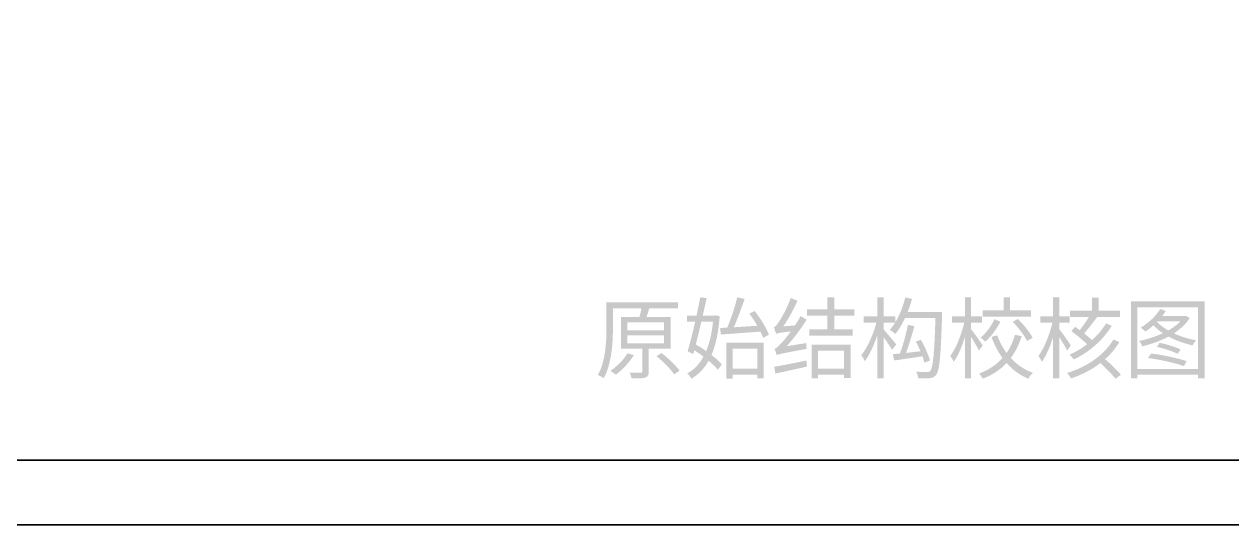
# Model space of a CAD drawing. Header units: millimetres. Extents: x -4600 to 229000, y -4300 to 19460.
# Drawn here: x -92 to 7385, y -4300 to -1199 of the extents above; entities that cross this region are included whole.
import ezdxf

# ---------------------------------------------------------------- set-up
doc = ezdxf.new("R2010")
doc.units = ezdxf.units.MM
doc.header["$LTSCALE"] = 100
doc.layers.add('A-SHEET', color=7, linetype='Continuous', lineweight=35)
doc.layers.add('A-TEXT', color=7, linetype='Continuous', lineweight=18)

# ---------------------------------------------------------------- blocks, each defined once
blk = doc.blocks.new('A01_SHEET')
at = {"layer": 'A-TEXT'}
h = blk.add_hatch(color=256, dxfattribs=at)
edge = h.paths.add_edge_path()
edge.add_spline(control_points=[(4094.1, -2891.1), (4087.6, -2925.4), (4079.4, -2964.7), (4070.7, -3004.6)], knot_values=[0, 0, 0, 0, 1, 1, 1, 1], degree=3, periodic=0)
edge.add_line((4070.7, -3004.6), (4011.2, -3004.6))
edge.add_line((4011.2, -3004.6), (4011.2, -3042.8))
edge.add_line((4011.2, -3042.8), (4062.5, -3042.8))
edge.add_spline(control_points=[(4062.5, -3042.8), (4046.7, -3111), (4029.7, -3178.1), (4016.1, -3225)], knot_values=[0, 0, 0, 0, 1, 1, 1, 1], degree=3, periodic=0)
edge.add_line((4016.1, -3225), (4050.5, -3243))
edge.add_line((4050.5, -3243), (4057, -3219))
edge.add_spline(control_points=[(4057, -3219), (4076.1, -3231), (4095.2, -3244.7), (4113.8, -3258.3)], knot_values=[0, 0, 0, 0, 1, 1, 1, 1], degree=3, periodic=0)
edge.add_spline(control_points=[(4113.8, -3258.3), (4087.6, -3306.3), (4054.3, -3340.7), (4013.9, -3362)], knot_values=[0, 0, 0, 0, 1, 1, 1, 1], degree=3, periodic=0)
edge.add_spline(control_points=[(4013.9, -3362), (4022.6, -3370.2), (4034.1, -3385.5), (4039.6, -3395.3)], knot_values=[0, 0, 0, 0, 1, 1, 1, 1], degree=3, periodic=0)
edge.add_spline(control_points=[(4039.6, -3395.3), (4082.7, -3369.1), (4118.1, -3333.1), (4146, -3284)], knot_values=[0, 0, 0, 0, 1, 1, 1, 1], degree=3, periodic=0)
edge.add_spline(control_points=[(4146, -3284), (4168.9, -3303.6), (4189.1, -3322.7), (4202.7, -3339.6)], knot_values=[0, 0, 0, 0, 1, 1, 1, 1], degree=3, periodic=0)
edge.add_line((4202.7, -3339.6), (4227.3, -3306.9))
edge.add_spline(control_points=[(4227.3, -3306.9), (4212.6, -3288.9), (4189.6, -3268.1), (4163.4, -3248)], knot_values=[0, 0, 0, 0, 1, 1, 1, 1], degree=3, periodic=0)
edge.add_spline(control_points=[(4163.4, -3248), (4190.2, -3186.3), (4207.1, -3108.3), (4214.2, -3008.4)], knot_values=[0, 0, 0, 0, 1, 1, 1, 1], degree=3, periodic=0)
edge.add_line((4214.2, -3008.4), (4189.6, -3002.9))
edge.add_line((4189.6, -3002.9), (4182.5, -3004.6))
edge.add_line((4182.5, -3004.6), (4109.4, -3004.6))
edge.add_spline(control_points=[(4109.4, -3004.6), (4118.1, -2966.4), (4126.3, -2929.3), (4132.9, -2896)], knot_values=[0, 0, 0, 0, 1, 1, 1, 1], degree=3, periodic=0)
edge.add_line((4132.9, -2896), (4094.1, -2891.1))
edge = h.paths.add_edge_path(flags=0)
edge.add_line((4100.7, -3042.8), (4172.7, -3042.8))
edge.add_spline(control_points=[(4172.7, -3042.8), (4165.6, -3114.3), (4151.4, -3174.3), (4130.7, -3223.4)], knot_values=[0, 0, 0, 0, 1, 1, 1, 1], degree=3, periodic=0)
edge.add_spline(control_points=[(4130.7, -3223.4), (4109.4, -3208.7), (4087.6, -3195), (4066.3, -3183)], knot_values=[0, 0, 0, 0, 1, 1, 1, 1], degree=3, periodic=0)
edge.add_spline(control_points=[(4066.3, -3183), (4077.8, -3139.9), (4089.2, -3091.3), (4100.7, -3042.8)], knot_values=[0, 0, 0, 0, 1, 1, 1, 1], degree=3, periodic=0)
h = blk.add_hatch(color=256, dxfattribs=at)
edge = h.paths.add_edge_path()
edge.add_spline(control_points=[(4323.3, -2891.1), (4309.7, -2947.3), (4284, -3025.3), (4261.1, -3078.8)], knot_values=[0, 0, 0, 0, 1, 1, 1, 1], degree=3, periodic=0)
edge.add_line((4261.1, -3078.8), (4216.9, -3081))
edge.add_line((4216.9, -3081), (4221.8, -3121.4))
edge.add_line((4221.8, -3121.4), (4467.4, -3103.3))
edge.add_spline(control_points=[(4467.4, -3103.3), (4473.9, -3117.5), (4479.9, -3130.6), (4483.8, -3142.1)], knot_values=[0, 0, 0, 0, 1, 1, 1, 1], degree=3, periodic=0)
edge.add_line((4483.8, -3142.1), (4519.2, -3122.4))
edge.add_spline(control_points=[(4519.2, -3122.4), (4505, -3082.6), (4467.4, -3021.5), (4430.8, -2976.2)], knot_values=[0, 0, 0, 0, 1, 1, 1, 1], degree=3, periodic=0)
edge.add_line((4430.8, -2976.2), (4398.1, -2992.6))
edge.add_spline(control_points=[(4398.1, -2992.6), (4415, -3015.5), (4432.5, -3041.7), (4447.7, -3067.3)], knot_values=[0, 0, 0, 0, 1, 1, 1, 1], degree=3, periodic=0)
edge.add_line((4447.7, -3067.3), (4301.5, -3076.6))
edge.add_spline(control_points=[(4301.5, -3076.6), (4324.4, -3025.3), (4349.5, -2957.1), (4368.6, -2900.9)], knot_values=[0, 0, 0, 0, 1, 1, 1, 1], degree=3, periodic=0)
edge.add_line((4368.6, -2900.9), (4323.3, -2891.1))
h = blk.add_hatch(color=256, dxfattribs=at)
edge = h.paths.add_edge_path()
edge.add_spline(control_points=[(4563.4, -3117), (4571.6, -3113.2), (4585.3, -3110.4), (4654.6, -3102.3)], knot_values=[0, 0, 0, 0, 1, 1, 1, 1], degree=3, periodic=0)
edge.add_spline(control_points=[(4654.6, -3102.3), (4630, -3136.6), (4607.1, -3163.9), (4596.7, -3174.3)], knot_values=[0, 0, 0, 0, 1, 1, 1, 1], degree=3, periodic=0)
edge.add_spline(control_points=[(4596.7, -3174.3), (4578.7, -3193.9), (4566.2, -3207), (4553.6, -3209.8)], knot_values=[0, 0, 0, 0, 1, 1, 1, 1], degree=3, periodic=0)
edge.add_spline(control_points=[(4553.6, -3209.8), (4558.5, -3220.7), (4565.1, -3240.9), (4567.3, -3249.6)], knot_values=[0, 0, 0, 0, 1, 1, 1, 1], degree=3, periodic=0)
edge.add_spline(control_points=[(4567.3, -3249.6), (4580.4, -3242.5), (4600, -3238.1), (4752.3, -3210.3)], knot_values=[0, 0, 0, 0, 1, 1, 1, 1], degree=3, periodic=0)
edge.add_spline(control_points=[(4752.3, -3210.3), (4751.2, -3201.6), (4749.5, -3185.2), (4750.1, -3174.3)], knot_values=[0, 0, 0, 0, 1, 1, 1, 1], degree=3, periodic=0)
edge.add_line((4750.1, -3174.3), (4628.4, -3193.9))
edge.add_spline(control_points=[(4628.4, -3193.9), (4672.6, -3146.5), (4715.7, -3088.6), (4752.8, -3029.7)], knot_values=[0, 0, 0, 0, 1, 1, 1, 1], degree=3, periodic=0)
edge.add_line((4752.8, -3029.7), (4715.1, -3006.8))
edge.add_spline(control_points=[(4715.1, -3006.8), (4704.8, -3026.4), (4692.8, -3046), (4680.2, -3065.1)], knot_values=[0, 0, 0, 0, 1, 1, 1, 1], degree=3, periodic=0)
edge.add_line((4680.2, -3065.1), (4607.6, -3071.1))
edge.add_spline(control_points=[(4607.6, -3071.1), (4639.8, -3025.9), (4671.5, -2968), (4696, -2912.3)], knot_values=[0, 0, 0, 0, 1, 1, 1, 1], degree=3, periodic=0)
edge.add_line((4696, -2912.3), (4654, -2894.9))
edge.add_spline(control_points=[(4654, -2894.9), (4632.2, -2958.7), (4592.9, -3026.4), (4580.4, -3043.9)], knot_values=[0, 0, 0, 0, 1, 1, 1, 1], degree=3, periodic=0)
edge.add_spline(control_points=[(4580.4, -3043.9), (4568.9, -3061.3), (4559.1, -3073.9), (4549.2, -3076.1)], knot_values=[0, 0, 0, 0, 1, 1, 1, 1], degree=3, periodic=0)
edge.add_spline(control_points=[(4549.2, -3076.1), (4554.2, -3087.5), (4561.3, -3108.3), (4563.4, -3117)], knot_values=[0, 0, 0, 0, 1, 1, 1, 1], degree=3, periodic=0)
for points in [[(4881.6, -2891.1), (4881.6, -2964.7), (4755.5, -2964.7), (4755.5, -3004), (4881.6, -3004), (4881.6, -3089.2), (4769.2, -3089.2), (4769.2, -3128.4), (5038.2, -3128.4), (5038.2, -3089.2), (4923.6, -3089.2), (4923.6, -3004), (5047.5, -3004), (5047.5, -2964.7), (4923.6, -2964.7), (4923.6, -2891.1), (4881.6, -2891.1)], [(5971.4, -2891.6), (5971.4, -2971.8), (5842.6, -2971.8), (5842.6, -3010), (6142.2, -3010), (6142.2, -2971.8), (6011.2, -2971.8), (6011.2, -2891.6), (5971.4, -2891.6)]]:
    blk.add_hatch(color=256, dxfattribs=at).paths.add_polyline_path(points)
h = blk.add_hatch(color=256, dxfattribs=at)
edge = h.paths.add_edge_path()
edge.add_spline(control_points=[(5363.4, -2891.6), (5349.8, -2947.3), (5328.5, -3001.3), (5301.8, -3045)], knot_values=[0, 0, 0, 0, 1, 1, 1, 1], degree=3, periodic=0)
edge.add_line((5301.8, -3045), (5301.8, -3008.4))
edge.add_line((5301.8, -3008.4), (5229.2, -3008.4))
edge.add_line((5229.2, -3008.4), (5229.2, -2891.6))
edge.add_line((5229.2, -2891.6), (5189.9, -2891.6))
edge.add_line((5189.9, -2891.6), (5189.9, -3008.4))
edge.add_line((5189.9, -3008.4), (5104.8, -3008.4))
edge.add_line((5104.8, -3008.4), (5104.8, -3047.7))
edge.add_line((5104.8, -3047.7), (5184.4, -3047.7))
edge.add_spline(control_points=[(5184.4, -3047.7), (5165.9, -3120.3), (5127.7, -3204.8), (5091.1, -3249)], knot_values=[0, 0, 0, 0, 1, 1, 1, 1], degree=3, periodic=0)
edge.add_spline(control_points=[(5091.1, -3249), (5097.7, -3258.9), (5108, -3275.8), (5112.4, -3286.7)], knot_values=[0, 0, 0, 0, 1, 1, 1, 1], degree=3, periodic=0)
edge.add_spline(control_points=[(5112.4, -3286.7), (5140.8, -3250.1), (5168.6, -3189.6), (5189.9, -3127.9)], knot_values=[0, 0, 0, 0, 1, 1, 1, 1], degree=3, periodic=0)
edge.add_line((5189.9, -3127.9), (5189.9, -3393.1))
edge.add_line((5189.9, -3393.1), (5229.2, -3393.1))
edge.add_line((5229.2, -3393.1), (5229.2, -3138.3))
edge.add_spline(control_points=[(5229.2, -3138.3), (5248.3, -3164.5), (5271.8, -3198.3), (5281.6, -3216.3)], knot_values=[0, 0, 0, 0, 1, 1, 1, 1], degree=3, periodic=0)
edge.add_line((5281.6, -3216.3), (5307.2, -3183))
edge.add_spline(control_points=[(5307.2, -3183), (5295.8, -3167.7), (5245.6, -3107.7), (5229.2, -3090.2)], knot_values=[0, 0, 0, 0, 1, 1, 1, 1], degree=3, periodic=0)
edge.add_line((5229.2, -3090.2), (5229.2, -3047.7))
edge.add_line((5229.2, -3047.7), (5300.1, -3047.7))
edge.add_spline(control_points=[(5300.1, -3047.7), (5290.3, -3064.1), (5278.9, -3079.3), (5267.4, -3092.4)], knot_values=[0, 0, 0, 0, 1, 1, 1, 1], degree=3, periodic=0)
edge.add_spline(control_points=[(5267.4, -3092.4), (5277.8, -3098.4), (5294.7, -3111.5), (5301.8, -3118.1)], knot_values=[0, 0, 0, 0, 1, 1, 1, 1], degree=3, periodic=0)
edge.add_spline(control_points=[(5301.8, -3118.1), (5323.6, -3091.3), (5343.8, -3057.5), (5361.8, -3019.3)], knot_values=[0, 0, 0, 0, 1, 1, 1, 1], degree=3, periodic=0)
edge.add_line((5361.8, -3019.3), (5550.1, -3019.3))
edge.add_spline(control_points=[(5550.1, -3019.3), (5543, -3243), (5534.8, -3326.5), (5518.4, -3345.6)], knot_values=[0, 0, 0, 0, 1, 1, 1, 1], degree=3, periodic=0)
edge.add_spline(control_points=[(5518.4, -3345.6), (5513, -3352.7), (5507.5, -3354.4), (5497.7, -3353.8)], knot_values=[0, 0, 0, 0, 1, 1, 1, 1], degree=3, periodic=0)
edge.add_spline(control_points=[(5497.7, -3353.8), (5486.2, -3353.8), (5460, -3353.8), (5430.6, -3351.1)], knot_values=[0, 0, 0, 0, 1, 1, 1, 1], degree=3, periodic=0)
edge.add_spline(control_points=[(5430.6, -3351.1), (5437.7, -3363.1), (5442.6, -3380.6), (5443.7, -3392)], knot_values=[0, 0, 0, 0, 1, 1, 1, 1], degree=3, periodic=0)
edge.add_spline(control_points=[(5443.7, -3392), (5470.4, -3393.7), (5497.7, -3394.2), (5514.1, -3392), (5532.1, -3389.8), (5543.5, -3385.5), (5555, -3370.2), (5575.2, -3343.5), (5582.8, -3258.9), (5591, -3002.4)], knot_values=[0, 0, 0, 0, 1, 1, 1, 2, 2, 2, 3, 3, 3, 3], degree=3, periodic=0)
edge.add_spline(control_points=[(5591, -3002.4), (5591, -2996.9), (5591, -2981.1), (5591, -2981.1)], knot_values=[0, 0, 0, 0, 1, 1, 1, 1], degree=3, periodic=0)
edge.add_line((5591, -2981.1), (5378.2, -2981.1))
edge.add_spline(control_points=[(5378.2, -2981.1), (5388, -2955.5), (5397.3, -2928.2), (5404.9, -2900.9)], knot_values=[0, 0, 0, 0, 1, 1, 1, 1], degree=3, periodic=0)
edge.add_line((5404.9, -2900.9), (5363.4, -2891.6))
edge = h.paths.add_edge_path(flags=0)
edge.add_line((5285.9, -3243.6), (5295.2, -3282.3))
edge.add_line((5295.2, -3282.3), (5469.8, -3256.1))
edge.add_spline(control_points=[(5469.8, -3256.1), (5474.8, -3270.9), (5479.1, -3284), (5481.3, -3295.4)], knot_values=[0, 0, 0, 0, 1, 1, 1, 1], degree=3, periodic=0)
edge.add_line((5481.3, -3295.4), (5515.7, -3282.3))
edge.add_spline(control_points=[(5515.7, -3282.3), (5507.5, -3249), (5483.5, -3195.6), (5460, -3154.1)], knot_values=[0, 0, 0, 0, 1, 1, 1, 1], degree=3, periodic=0)
edge.add_line((5460, -3154.1), (5428.4, -3165))
edge.add_spline(control_points=[(5428.4, -3165), (5438.7, -3183), (5448.6, -3204.3), (5457.3, -3225)], knot_values=[0, 0, 0, 0, 1, 1, 1, 1], degree=3, periodic=0)
edge.add_line((5457.3, -3225), (5367.8, -3235.4))
edge.add_spline(control_points=[(5367.8, -3235.4), (5385.8, -3187.9), (5404.9, -3123), (5419.6, -3070.1)], knot_values=[0, 0, 0, 0, 1, 1, 1, 1], degree=3, periodic=0)
edge.add_line((5419.6, -3070.1), (5379.8, -3061.3))
edge.add_spline(control_points=[(5379.8, -3061.3), (5369.4, -3114.3), (5348.7, -3190.1), (5330.2, -3239.2)], knot_values=[0, 0, 0, 0, 1, 1, 1, 1], degree=3, periodic=0)
edge.add_line((5330.2, -3239.2), (5285.9, -3243.6))
h = blk.add_hatch(color=256, dxfattribs=at)
edge = h.paths.add_edge_path()
edge.add_line((5732.9, -2891.6), (5732.9, -3008.4))
edge.add_line((5732.9, -3008.4), (5652.7, -3008.4))
edge.add_line((5652.7, -3008.4), (5652.7, -3047.1))
edge.add_line((5652.7, -3047.1), (5728.5, -3047.1))
edge.add_spline(control_points=[(5728.5, -3047.1), (5711.6, -3121.9), (5676.7, -3208.1), (5641.7, -3254.5)], knot_values=[0, 0, 0, 0, 1, 1, 1, 1], degree=3, periodic=0)
edge.add_spline(control_points=[(5641.7, -3254.5), (5648.8, -3263.8), (5658.7, -3279.6), (5663, -3290.5)], knot_values=[0, 0, 0, 0, 1, 1, 1, 1], degree=3, periodic=0)
edge.add_spline(control_points=[(5663, -3290.5), (5689.2, -3255), (5713.8, -3196.7), (5732.9, -3136.6)], knot_values=[0, 0, 0, 0, 1, 1, 1, 1], degree=3, periodic=0)
edge.add_line((5732.9, -3136.6), (5732.9, -3393.1))
edge.add_line((5732.9, -3393.1), (5771.1, -3393.1))
edge.add_line((5771.1, -3393.1), (5771.1, -3137.2))
edge.add_spline(control_points=[(5771.1, -3137.2), (5789.1, -3166.1), (5810.4, -3201.6), (5819.6, -3220.7)], knot_values=[0, 0, 0, 0, 1, 1, 1, 1], degree=3, periodic=0)
edge.add_line((5819.6, -3220.7), (5842.6, -3189))
edge.add_spline(control_points=[(5842.6, -3189), (5832.7, -3173.2), (5786.9, -3107.7), (5771.1, -3088.6)], knot_values=[0, 0, 0, 0, 1, 1, 1, 1], degree=3, periodic=0)
edge.add_line((5771.1, -3088.6), (5771.1, -3047.1))
edge.add_line((5771.1, -3047.1), (5837.7, -3047.1))
edge.add_line((5837.7, -3047.1), (5837.7, -3008.4))
edge.add_line((5837.7, -3008.4), (5771.1, -3008.4))
edge.add_line((5771.1, -3008.4), (5771.1, -2891.6))
edge.add_line((5771.1, -2891.6), (5732.9, -2891.6))
h = blk.add_hatch(color=256, dxfattribs=at)
edge = h.paths.add_edge_path()
edge.add_line((6278.6, -2891.6), (6278.6, -3008.4))
edge.add_line((6278.6, -3008.4), (6198.4, -3008.4))
edge.add_line((6198.4, -3008.4), (6198.4, -3047.1))
edge.add_line((6198.4, -3047.1), (6274.2, -3047.1))
edge.add_spline(control_points=[(6274.2, -3047.1), (6257.3, -3121.9), (6222.4, -3208.1), (6187.4, -3254.5)], knot_values=[0, 0, 0, 0, 1, 1, 1, 1], degree=3, periodic=0)
edge.add_spline(control_points=[(6187.4, -3254.5), (6194.5, -3263.8), (6204.4, -3279.6), (6208.7, -3290.5)], knot_values=[0, 0, 0, 0, 1, 1, 1, 1], degree=3, periodic=0)
edge.add_spline(control_points=[(6208.7, -3290.5), (6234.9, -3255), (6259.5, -3196.7), (6278.6, -3136.6)], knot_values=[0, 0, 0, 0, 1, 1, 1, 1], degree=3, periodic=0)
edge.add_line((6278.6, -3136.6), (6278.6, -3393.1))
edge.add_line((6278.6, -3393.1), (6316.8, -3393.1))
edge.add_line((6316.8, -3393.1), (6316.8, -3137.2))
edge.add_spline(control_points=[(6316.8, -3137.2), (6334.8, -3166.1), (6356.1, -3201.6), (6365.3, -3220.7)], knot_values=[0, 0, 0, 0, 1, 1, 1, 1], degree=3, periodic=0)
edge.add_line((6365.3, -3220.7), (6388.3, -3189))
edge.add_spline(control_points=[(6388.3, -3189), (6378.4, -3173.2), (6332.6, -3107.7), (6316.8, -3088.6)], knot_values=[0, 0, 0, 0, 1, 1, 1, 1], degree=3, periodic=0)
edge.add_line((6316.8, -3088.6), (6316.8, -3047.1))
edge.add_line((6316.8, -3047.1), (6381.7, -3047.1))
edge.add_line((6381.7, -3047.1), (6381.7, -3008.4))
edge.add_line((6381.7, -3008.4), (6316.8, -3008.4))
edge.add_line((6316.8, -3008.4), (6316.8, -2891.6))
edge.add_line((6316.8, -2891.6), (6278.6, -2891.6))
h = blk.add_hatch(color=256, dxfattribs=at)
edge = h.paths.add_edge_path()
edge.add_spline(control_points=[(6606, -3052.6), (6584.2, -3089.7), (6554.7, -3124.6), (6519.2, -3156.3)], knot_values=[0, 0, 0, 0, 1, 1, 1, 1], degree=3, periodic=0)
edge.add_spline(control_points=[(6519.2, -3156.3), (6506.1, -3143.7), (6489.2, -3129), (6470.7, -3114.3)], knot_values=[0, 0, 0, 0, 1, 1, 1, 1], degree=3, periodic=0)
edge.add_spline(control_points=[(6470.7, -3114.3), (6495.8, -3086.4), (6526.3, -3046.6), (6550.9, -3013.3)], knot_values=[0, 0, 0, 0, 1, 1, 1, 1], degree=3, periodic=0)
edge.add_line((6550.9, -3013.3), (6548.7, -3012.2))
edge.add_line((6548.7, -3012.2), (6692.2, -3012.2))
edge.add_line((6692.2, -3012.2), (6692.2, -2974.6))
edge.add_line((6692.2, -2974.6), (6559.6, -2974.6))
edge.add_line((6559.6, -2974.6), (6559.6, -2892.7))
edge.add_line((6559.6, -2892.7), (6519.8, -2892.7))
edge.add_line((6519.8, -2892.7), (6519.8, -2974.6))
edge.add_line((6519.8, -2974.6), (6382.8, -2974.6))
edge.add_line((6382.8, -2974.6), (6382.8, -3012.2))
edge.add_line((6382.8, -3012.2), (6500.7, -3012.2))
edge.add_spline(control_points=[(6500.7, -3012.2), (6484.3, -3038.9), (6462.5, -3069.5), (6443.4, -3093.5)], knot_values=[0, 0, 0, 0, 1, 1, 1, 1], degree=3, periodic=0)
edge.add_line((6443.4, -3093.5), (6415, -3073.3))
edge.add_line((6415, -3073.3), (6391, -3100.6))
edge.add_spline(control_points=[(6391, -3100.6), (6423.7, -3123.5), (6463, -3156.3), (6488.7, -3181.9)], knot_values=[0, 0, 0, 0, 1, 1, 1, 1], degree=3, periodic=0)
edge.add_spline(control_points=[(6488.7, -3181.9), (6454.8, -3207.6), (6417.7, -3229.9), (6379.5, -3246.3)], knot_values=[0, 0, 0, 0, 1, 1, 1, 1], degree=3, periodic=0)
edge.add_spline(control_points=[(6379.5, -3246.3), (6388.8, -3254), (6400.3, -3267.1), (6405.7, -3276.3)], knot_values=[0, 0, 0, 0, 1, 1, 1, 1], degree=3, periodic=0)
edge.add_spline(control_points=[(6405.7, -3276.3), (6502.3, -3230.5), (6589.6, -3154.1), (6641.5, -3067.3)], knot_values=[0, 0, 0, 0, 1, 1, 1, 1], degree=3, periodic=0)
edge.add_line((6641.5, -3067.3), (6606, -3052.6))
edge = h.paths.add_edge_path(flags=0)
edge.add_spline(control_points=[(6651.8, -3152.5), (6595.6, -3247.4), (6490.3, -3321.1), (6364.8, -3359.8)], knot_values=[0, 0, 0, 0, 1, 1, 1, 1], degree=3, periodic=0)
edge.add_spline(control_points=[(6364.8, -3359.8), (6374.6, -3369.1), (6384.4, -3383.3), (6389.9, -3393.1)], knot_values=[0, 0, 0, 0, 1, 1, 1, 1], degree=3, periodic=0)
edge.add_spline(control_points=[(6389.9, -3393.1), (6457.6, -3370.2), (6519.2, -3338), (6571.1, -3298.2)], knot_values=[0, 0, 0, 0, 1, 1, 1, 1], degree=3, periodic=0)
edge.add_spline(control_points=[(6571.1, -3298.2), (6606.5, -3330.4), (6644.7, -3369.6), (6664.9, -3395.3)], knot_values=[0, 0, 0, 0, 1, 1, 1, 1], degree=3, periodic=0)
edge.add_line((6664.9, -3395.3), (6698.2, -3370.2))
edge.add_spline(control_points=[(6698.2, -3370.2), (6676.4, -3344), (6636, -3305.3), (6600, -3274.1)], knot_values=[0, 0, 0, 0, 1, 1, 1, 1], degree=3, periodic=0)
edge.add_spline(control_points=[(6600, -3274.1), (6635.5, -3242.5), (6664.9, -3207.6), (6688.4, -3168.3)], knot_values=[0, 0, 0, 0, 1, 1, 1, 1], degree=3, periodic=0)
edge.add_line((6688.4, -3168.3), (6651.8, -3152.5))
h = blk.add_hatch(color=256, dxfattribs=at)
h.paths.add_polyline_path([(6761.5, -2915.6), (6761.5, -3393.7), (6800.8, -3393.7), (6800.8, -3370.7), (7175.2, -3370.7), (7175.2, -3393.7), (7216.1, -3393.7), (7216.1, -2915.6), (6761.5, -2915.6)])
h.paths.add_polyline_path([(6800.8, -3334.2), (6800.8, -2952.7), (7175.2, -2952.7), (7175.2, -3334.2), (6800.8, -3334.2)], flags=0)
edge = h.paths.add_edge_path(flags=0)
edge.add_spline(control_points=[(6941.6, -2963.6), (6914.3, -3008.4), (6867.4, -3051), (6820.5, -3078.8)], knot_values=[0, 0, 0, 0, 1, 1, 1, 1], degree=3, periodic=0)
edge.add_spline(control_points=[(6820.5, -3078.8), (6829.2, -3084.2), (6843.4, -3096.8), (6849.4, -3103.3)], knot_values=[0, 0, 0, 0, 1, 1, 1, 1], degree=3, periodic=0)
edge.add_spline(control_points=[(6849.4, -3103.3), (6865.8, -3092.4), (6882.7, -3079.3), (6899.6, -3064.6)], knot_values=[0, 0, 0, 0, 1, 1, 1, 1], degree=3, periodic=0)
edge.add_spline(control_points=[(6899.6, -3064.6), (6916, -3082.1), (6936.2, -3098.4), (6958, -3113.2)], knot_values=[0, 0, 0, 0, 1, 1, 1, 1], degree=3, periodic=0)
edge.add_spline(control_points=[(6958, -3113.2), (6911.6, -3135), (6859.2, -3151.4), (6810.6, -3161.2)], knot_values=[0, 0, 0, 0, 1, 1, 1, 1], degree=3, periodic=0)
edge.add_spline(control_points=[(6810.6, -3161.2), (6817.7, -3168.8), (6826.5, -3184.7), (6830.3, -3194.5)], knot_values=[0, 0, 0, 0, 1, 1, 1, 1], degree=3, periodic=0)
edge.add_spline(control_points=[(6830.3, -3194.5), (6883.8, -3181.9), (6941.1, -3161.7), (6992.9, -3133.9)], knot_values=[0, 0, 0, 0, 1, 1, 1, 1], degree=3, periodic=0)
edge.add_spline(control_points=[(6992.9, -3133.9), (7038.2, -3158.5), (7090, -3177), (7141.9, -3188.5)], knot_values=[0, 0, 0, 0, 1, 1, 1, 1], degree=3, periodic=0)
edge.add_spline(control_points=[(7141.9, -3188.5), (7146.8, -3178.6), (7157.2, -3164.5), (7164.8, -3157.4)], knot_values=[0, 0, 0, 0, 1, 1, 1, 1], degree=3, periodic=0)
edge.add_spline(control_points=[(7164.8, -3157.4), (7116.8, -3148.6), (7068.8, -3133.9), (7026.2, -3114.3)], knot_values=[0, 0, 0, 0, 1, 1, 1, 1], degree=3, periodic=0)
edge.add_spline(control_points=[(7026.2, -3114.3), (7067.1, -3087.5), (7101.5, -3056.4), (7124.4, -3019.3)], knot_values=[0, 0, 0, 0, 1, 1, 1, 1], degree=3, periodic=0)
edge.add_line((7124.4, -3019.3), (7101, -3005.7))
edge.add_line((7101, -3005.7), (7095, -3007.3))
edge.add_line((7095, -3007.3), (6953.6, -3007.3))
edge.add_spline(control_points=[(6953.6, -3007.3), (6961.8, -2996.9), (6969.4, -2986.6), (6976, -2975.6)], knot_values=[0, 0, 0, 0, 1, 1, 1, 1], degree=3, periodic=0)
edge.add_line((6976, -2975.6), (6941.6, -2963.6))
edge = h.paths.add_edge_path(flags=0)
edge.add_line((6922, -3042.8), (6925.8, -3038.9))
edge.add_line((6925.8, -3038.9), (7067.1, -3038.9))
edge.add_spline(control_points=[(7067.1, -3038.9), (7047.5, -3060.2), (7021.3, -3079.3), (6991.8, -3096.2)], knot_values=[0, 0, 0, 0, 1, 1, 1, 1], degree=3, periodic=0)
edge.add_spline(control_points=[(6991.8, -3096.2), (6964, -3080.4), (6940, -3062.4), (6922, -3042.8)], knot_values=[0, 0, 0, 0, 1, 1, 1, 1], degree=3, periodic=0)
edge = h.paths.add_edge_path(flags=0)
edge.add_spline(control_points=[(6865.8, -3267.1), (6941.1, -3276.3), (7035.5, -3298.2), (7087.9, -3316.7)], knot_values=[0, 0, 0, 0, 1, 1, 1, 1], degree=3, periodic=0)
edge.add_line((7087.9, -3316.7), (7105.9, -3286.2))
edge.add_spline(control_points=[(7105.9, -3286.2), (7052.9, -3268.7), (6958.5, -3247.4), (6884.9, -3239.2)], knot_values=[0, 0, 0, 0, 1, 1, 1, 1], degree=3, periodic=0)
edge.add_line((6884.9, -3239.2), (6865.8, -3267.1))
edge = h.paths.add_edge_path(flags=0)
edge.add_spline(control_points=[(6920.3, -3197.7), (6964, -3207), (7019.6, -3226.1), (7050.2, -3241.4)], knot_values=[0, 0, 0, 0, 1, 1, 1, 1], degree=3, periodic=0)
edge.add_line((7050.2, -3241.4), (7067.1, -3213.6))
edge.add_spline(control_points=[(7067.1, -3213.6), (7036.6, -3199.4), (6981.4, -3181.4), (6937.8, -3172.6)], knot_values=[0, 0, 0, 0, 1, 1, 1, 1], degree=3, periodic=0)
edge.add_line((6937.8, -3172.6), (6920.3, -3197.7))
h = blk.add_hatch(color=256, dxfattribs=at)
edge = h.paths.add_edge_path()
edge.add_line((3602.5, -3012.8), (3602.5, -3209.8))
edge.add_line((3602.5, -3209.8), (3735.6, -3209.8))
edge.add_line((3735.6, -3209.8), (3735.6, -3348.9))
edge.add_spline(control_points=[(3735.6, -3348.9), (3735.6, -3355.5), (3733.4, -3357.6), (3725.2, -3358.2)], knot_values=[0, 0, 0, 0, 1, 1, 1, 1], degree=3, periodic=0)
edge.add_spline(control_points=[(3725.2, -3358.2), (3717.1, -3358.2), (3688.7, -3358.2), (3656.5, -3357.6)], knot_values=[0, 0, 0, 0, 1, 1, 1, 1], degree=3, periodic=0)
edge.add_spline(control_points=[(3656.5, -3357.6), (3661.9, -3368), (3667.4, -3383.3), (3669, -3393.7)], knot_values=[0, 0, 0, 0, 1, 1, 1, 1], degree=3, periodic=0)
edge.add_spline(control_points=[(3669, -3393.7), (3711.6, -3393.7), (3738.3, -3393.7), (3754.7, -3387.7), (3771.1, -3381.7), (3775.4, -3370.7), (3775.4, -3349.5)], knot_values=[0, 0, 0, 0, 1, 1, 1, 2, 2, 2, 2], degree=3, periodic=0)
edge.add_line((3775.4, -3349.5), (3775.4, -3209.8))
edge.add_line((3775.4, -3209.8), (3911.3, -3209.8))
edge.add_line((3911.3, -3209.8), (3911.3, -3012.8))
edge.add_line((3911.3, -3012.8), (3761.3, -3012.8))
edge.add_spline(control_points=[(3761.3, -3012.8), (3766.7, -2996.4), (3772.7, -2977.8), (3778.2, -2959.8)], knot_values=[0, 0, 0, 0, 1, 1, 1, 1], degree=3, periodic=0)
edge.add_line((3778.2, -2959.8), (3956.1, -2959.8))
edge.add_line((3956.1, -2959.8), (3956.1, -2921.6))
edge.add_line((3956.1, -2921.6), (3513, -2921.6))
edge.add_line((3513, -2921.6), (3513, -3079.9))
edge.add_spline(control_points=[(3513, -3079.9), (3513, -3165.6), (3508.6, -3286.2), (3460.6, -3371.8)], knot_values=[0, 0, 0, 0, 1, 1, 1, 1], degree=3, periodic=0)
edge.add_spline(control_points=[(3460.6, -3371.8), (3470.4, -3375.6), (3488.4, -3386), (3496, -3392.6)], knot_values=[0, 0, 0, 0, 1, 1, 1, 1], degree=3, periodic=0)
edge.add_spline(control_points=[(3496, -3392.6), (3546.2, -3303.1), (3553.3, -3170.5), (3553.3, -3079.9)], knot_values=[0, 0, 0, 0, 1, 1, 1, 1], degree=3, periodic=0)
edge.add_line((3553.3, -3079.9), (3553.3, -2959.8))
edge.add_line((3553.3, -2959.8), (3730.2, -2959.8))
edge.add_spline(control_points=[(3730.2, -2959.8), (3726.9, -2975.6), (3722.5, -2995.8), (3717.6, -3012.8)], knot_values=[0, 0, 0, 0, 1, 1, 1, 1], degree=3, periodic=0)
edge.add_line((3717.6, -3012.8), (3602.5, -3012.8))
edge = h.paths.add_edge_path(flags=0)
edge.add_spline(control_points=[(3643.9, -3237.6), (3618.8, -3278.5), (3578.4, -3320), (3537.5, -3346.2)], knot_values=[0, 0, 0, 0, 1, 1, 1, 1], degree=3, periodic=0)
edge.add_spline(control_points=[(3537.5, -3346.2), (3547.3, -3352.2), (3563.7, -3363.6), (3571.4, -3370.2)], knot_values=[0, 0, 0, 0, 1, 1, 1, 1], degree=3, periodic=0)
edge.add_spline(control_points=[(3571.4, -3370.2), (3611.2, -3340.7), (3654.3, -3294.9), (3683.2, -3249)], knot_values=[0, 0, 0, 0, 1, 1, 1, 1], degree=3, periodic=0)
edge.add_line((3683.2, -3249), (3643.9, -3237.6))
edge = h.paths.add_edge_path(flags=0)
edge.add_spline(control_points=[(3822.9, -3255.6), (3863.8, -3288.3), (3911.3, -3335.8), (3932.1, -3368)], knot_values=[0, 0, 0, 0, 1, 1, 1, 1], degree=3, periodic=0)
edge.add_line((3932.1, -3368), (3965.9, -3345.6))
edge.add_spline(control_points=[(3965.9, -3345.6), (3943.5, -3312.9), (3895.5, -3267.6), (3854, -3235.9)], knot_values=[0, 0, 0, 0, 1, 1, 1, 1], degree=3, periodic=0)
edge.add_line((3854, -3235.9), (3822.9, -3255.6))
h.paths.add_polyline_path([(3642.8, -3126.3), (3869.8, -3126.3), (3869.8, -3177), (3642.8, -3177), (3642.8, -3126.3)], flags=0)
h.paths.add_polyline_path([(3642.8, -3045.5), (3869.8, -3045.5), (3869.8, -3095.2), (3642.8, -3095.2), (3642.8, -3045.5)], flags=0)
h = blk.add_hatch(color=256, dxfattribs=at)
edge = h.paths.add_edge_path()
edge.add_spline(control_points=[(5915.1, -3026.4), (5897.7, -3065.7), (5864.9, -3111.5), (5830, -3140.5)], knot_values=[0, 0, 0, 0, 1, 1, 1, 1], degree=3, periodic=0)
edge.add_spline(control_points=[(5830, -3140.5), (5838.7, -3146.5), (5851.8, -3157.9), (5858.4, -3165.6)], knot_values=[0, 0, 0, 0, 1, 1, 1, 1], degree=3, periodic=0)
edge.add_spline(control_points=[(5858.4, -3165.6), (5895, -3133.4), (5929.3, -3087), (5952.3, -3041.7)], knot_values=[0, 0, 0, 0, 1, 1, 1, 1], degree=3, periodic=0)
edge.add_line((5952.3, -3041.7), (5915.1, -3026.4))
h = blk.add_hatch(color=256, dxfattribs=at)
edge = h.paths.add_edge_path()
edge.add_spline(control_points=[(6028.6, -3042.8), (6063.6, -3078.8), (6101.8, -3128.4), (6117.6, -3161.7)], knot_values=[0, 0, 0, 0, 1, 1, 1, 1], degree=3, periodic=0)
edge.add_line((6117.6, -3161.7), (6152, -3141.5))
edge.add_spline(control_points=[(6152, -3141.5), (6135.1, -3108.3), (6095.8, -3060.2), (6060.3, -3024.8)], knot_values=[0, 0, 0, 0, 1, 1, 1, 1], degree=3, periodic=0)
edge.add_line((6060.3, -3024.8), (6028.6, -3042.8))
h = blk.add_hatch(color=256, dxfattribs=at)
edge = h.paths.add_edge_path()
edge.add_spline(control_points=[(6042.3, -3123), (6031.4, -3163.4), (6014.5, -3201), (5990.5, -3235.4)], knot_values=[0, 0, 0, 0, 1, 1, 1, 1], degree=3, periodic=0)
edge.add_spline(control_points=[(5990.5, -3235.4), (5966.4, -3202.7), (5946.8, -3165.6), (5932.6, -3126.3)], knot_values=[0, 0, 0, 0, 1, 1, 1, 1], degree=3, periodic=0)
edge.add_line((5932.6, -3126.3), (5897.1, -3136.1))
edge.add_spline(control_points=[(5897.1, -3136.1), (5914.1, -3184.1), (5937, -3228.9), (5965.3, -3267.1)], knot_values=[0, 0, 0, 0, 1, 1, 1, 1], degree=3, periodic=0)
edge.add_spline(control_points=[(5965.3, -3267.1), (5928.8, -3307.4), (5880.8, -3340.7), (5820.7, -3363.1)], knot_values=[0, 0, 0, 0, 1, 1, 1, 1], degree=3, periodic=0)
edge.add_spline(control_points=[(5820.7, -3363.1), (5827.8, -3371.3), (5838.2, -3386), (5842.6, -3395.3)], knot_values=[0, 0, 0, 0, 1, 1, 1, 1], degree=3, periodic=0)
edge.add_spline(control_points=[(5842.6, -3395.3), (5903.1, -3371.8), (5951.7, -3339.1), (5990.5, -3298.2)], knot_values=[0, 0, 0, 0, 1, 1, 1, 1], degree=3, periodic=0)
edge.add_spline(control_points=[(5990.5, -3298.2), (6027.6, -3340.2), (6072.3, -3373.5), (6124.1, -3394.7)], knot_values=[0, 0, 0, 0, 1, 1, 1, 1], degree=3, periodic=0)
edge.add_spline(control_points=[(6124.1, -3394.7), (6130.7, -3383.8), (6143.8, -3367.5), (6153.1, -3358.7)], knot_values=[0, 0, 0, 0, 1, 1, 1, 1], degree=3, periodic=0)
edge.add_spline(control_points=[(6153.1, -3358.7), (6100.1, -3339.6), (6054.3, -3307.4), (6016.6, -3266.5)], knot_values=[0, 0, 0, 0, 1, 1, 1, 1], degree=3, periodic=0)
edge.add_spline(control_points=[(6016.6, -3266.5), (6046.7, -3226.7), (6068.5, -3181.4), (6083.8, -3131.7)], knot_values=[0, 0, 0, 0, 1, 1, 1, 1], degree=3, periodic=0)
edge.add_line((6083.8, -3131.7), (6042.3, -3123))
h = blk.add_hatch(color=256, dxfattribs=at)
h.paths.add_polyline_path([(4254.6, -3172.1), (4254.6, -3394.2), (4293.9, -3394.2), (4293.9, -3369.6), (4446.7, -3369.6), (4446.7, -3392), (4487.6, -3392), (4487.6, -3172.1), (4254.6, -3172.1)])
h.paths.add_polyline_path([(4293.9, -3332), (4293.9, -3209.8), (4446.7, -3209.8), (4446.7, -3332), (4293.9, -3332)], flags=0)
h = blk.add_hatch(color=256, dxfattribs=at)
h.paths.add_polyline_path([(4783.4, -3184.1), (4783.4, -3393.1), (4823.2, -3393.1), (4823.2, -3369.6), (4983.6, -3369.6), (4983.6, -3390.9), (5024.6, -3390.9), (5024.6, -3184.1), (4783.4, -3184.1)])
h.paths.add_polyline_path([(4823.2, -3332.5), (4823.2, -3221.2), (4983.6, -3221.2), (4983.6, -3332.5), (4823.2, -3332.5)], flags=0)
h = blk.add_hatch(color=256, dxfattribs=at)
edge = h.paths.add_edge_path()
edge.add_line((4552, -3321.1), (4559.1, -3363.1))
edge.add_spline(control_points=[(4559.1, -3363.1), (4613.1, -3351.1), (4685.7, -3335.8), (4754.4, -3320)], knot_values=[0, 0, 0, 0, 1, 1, 1, 1], degree=3, periodic=0)
edge.add_line((4754.4, -3320), (4751.2, -3282.3))
edge.add_spline(control_points=[(4751.2, -3282.3), (4678, -3297.1), (4602.7, -3312.9), (4552, -3321.1)], knot_values=[0, 0, 0, 0, 1, 1, 1, 1], degree=3, periodic=0)
at = {"layer": 'A-SHEET'}
for points in [[(-4600, -4300), (29000, -4300), (29000, 19460), (-4600, 19460)], [(-4200, -3900), (28600, -3900), (28600, 19060), (-4200, 19060)]]:
    blk.add_lwpolyline(points, close=True, dxfattribs=at)

msp = doc.modelspace()

# ---------------------------------------------------------------- block references
msp.add_blockref('A01_SHEET', (0, 0))

doc.saveas('drawing.dxf')
